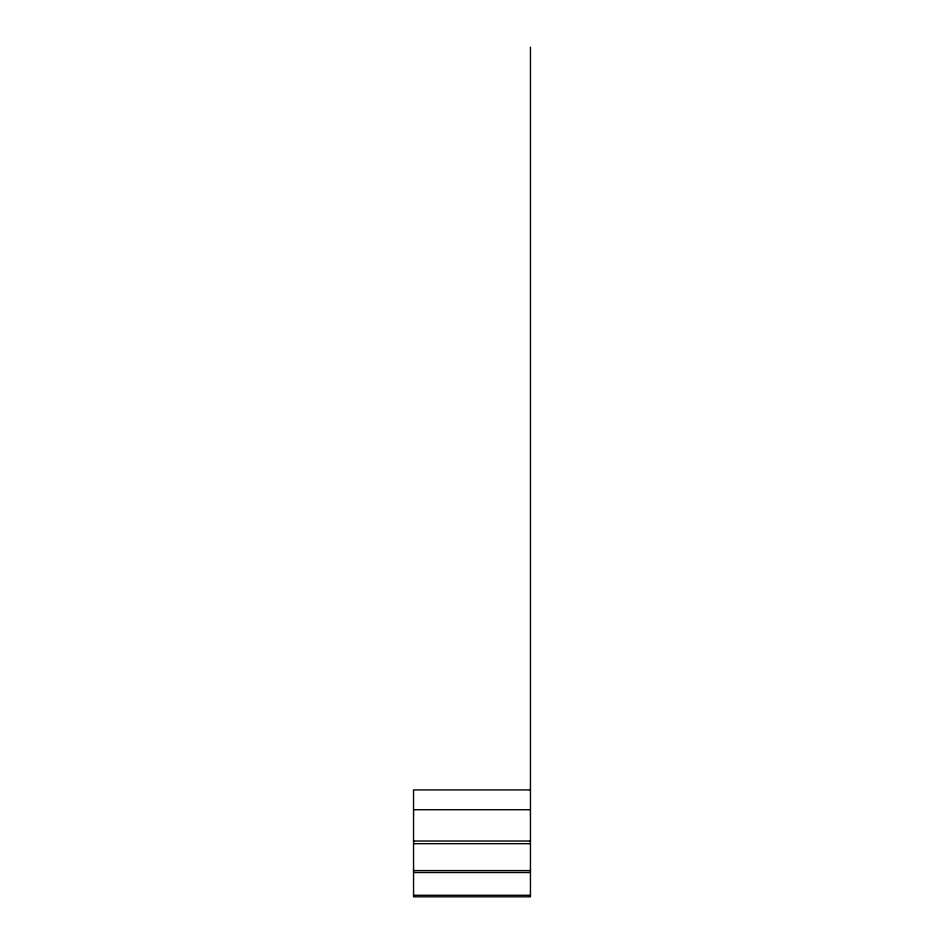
<?xml version="1.0" encoding="UTF-8"?>
<svg xmlns="http://www.w3.org/2000/svg" width="944" height="944" viewBox="0 0 944 944"><rect width="100%" height="100%" fill="white"/><g stroke="black" fill="none" stroke-linecap="round" stroke-linejoin="round"><path stroke-width="1.42" d="M530.445 789.916L413.555 789.916L413.555 896.8L530.445 896.8L530.445 47.2M413.555 809.716L530.445 809.716M413.555 841.021L530.445 841.021M413.555 843.676L530.445 843.676M413.555 870.604L530.445 870.604M413.555 872.527L530.445 872.527M413.555 895.29L530.445 895.29"/></g></svg>
